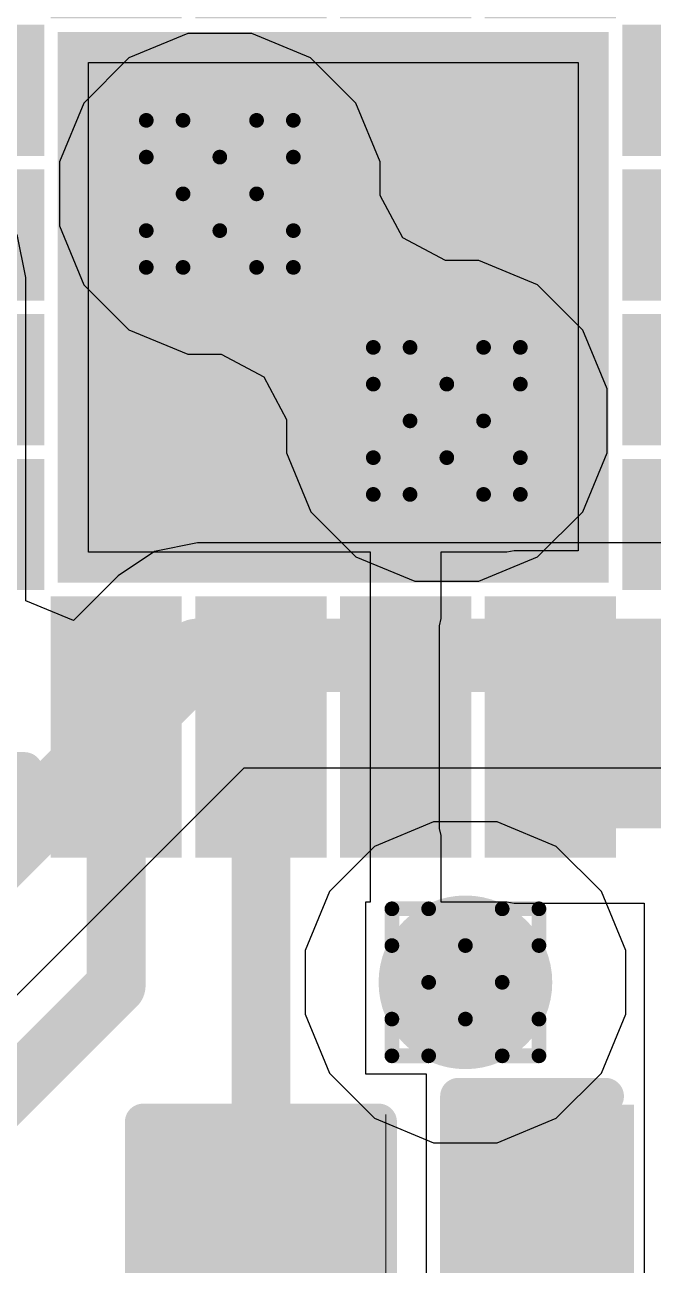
# Model space of a CAD drawing. Header units: inches. Extents: x -11 to 5379, y 0 to 5429.
# Drawn here: x 110.148 to 112.319, y 20.162 to 24.448 of the extents above; entities that cross this region are included whole.
import ezdxf

# ---------------------------------------------------------------- set-up
doc = ezdxf.new("R2010")
doc.units = ezdxf.units.IN
for name, color, linetype in [('Bottom Layer', 5, 'Continuous'), ('Drill Drawing', 1, 'Continuous'), ('GND', 16, 'Continuous'), ('PWR', 76, 'Continuous'), ('Top Layer', 1, 'Continuous'), ('Top Overlay', 2, 'Continuous'), ('Top Paste', 8, 'Continuous'), ('Top Solder', 216, 'Continuous'), ('Via Holes', 16, 'Continuous')]:
    doc.layers.add(name, color=color, linetype=linetype)

# ---------------------------------------------------------------- blocks, each defined once
blk = doc.blocks.new('16_QFN__3_3___100')
at = {"layer": 'Top Layer'}
for points in [[(-0.875, 1.8), (-0.625, 1.8), (-0.625, 1.1), (-0.875, 1.1)], [(-0.375, 1.8), (-0.125, 1.8), (-0.125, 1.1), (-0.375, 1.1)], [(0.125, 1.8), (0.375, 1.8), (0.375, 1.1), (0.125, 1.1)], [(0.625, 1.8), (0.875, 1.8), (0.875, 1.1), (0.625, 1.1)], [(-1.1, 0.875), (-1.1, 0.625), (-1.8, 0.625), (-1.8, 0.875)], [(1.8, 0.875), (1.8, 0.625), (1.1, 0.625), (1.1, 0.875)], [(-0.85, 0.85), (0.85, 0.85), (0.85, -0.85), (-0.85, -0.85)], [(-1.1, 0.375), (-1.1, 0.125), (-1.8, 0.125), (-1.8, 0.375)], [(1.8, 0.375), (1.8, 0.125), (1.1, 0.125), (1.1, 0.375)], [(-1.1, -0.125), (-1.1, -0.375), (-1.8, -0.375), (-1.8, -0.125)], [(1.8, -0.125), (1.8, -0.375), (1.1, -0.375), (1.1, -0.125)], [(-1.1, -0.625), (-1.1, -0.875), (-1.8, -0.875), (-1.8, -0.625)], [(1.8, -0.625), (1.8, -0.875), (1.1, -0.875), (1.1, -0.625)], [(-0.875, -1.1), (-0.625, -1.1), (-0.625, -1.8), (-0.875, -1.8)], [(-0.375, -1.1), (-0.125, -1.1), (-0.125, -1.8), (-0.375, -1.8)], [(0.125, -1.1), (0.375, -1.1), (0.375, -1.8), (0.125, -1.8)], [(0.625, -1.1), (0.875, -1.1), (0.875, -1.8), (0.625, -1.8)]]:
    blk.add_hatch(color=1, dxfattribs=at).paths.add_polyline_path(points)
at = {"layer": 'Top Paste'}
for points in [[(-0.875, 1.8), (-0.625, 1.8), (-0.625, 1.1), (-0.875, 1.1)], [(-0.375, 1.8), (-0.125, 1.8), (-0.125, 1.1), (-0.375, 1.1)], [(0.125, 1.8), (0.375, 1.8), (0.375, 1.1), (0.125, 1.1)], [(0.625, 1.8), (0.875, 1.8), (0.875, 1.1), (0.625, 1.1)], [(-1.1, 0.875), (-1.1, 0.625), (-1.8, 0.625), (-1.8, 0.875)], [(1.8, 0.875), (1.8, 0.625), (1.1, 0.625), (1.1, 0.875)], [(-0.85, 0.85), (0.85, 0.85), (0.85, -0.85), (-0.85, -0.85)], [(-1.1, 0.375), (-1.1, 0.125), (-1.8, 0.125), (-1.8, 0.375)], [(1.8, 0.375), (1.8, 0.125), (1.1, 0.125), (1.1, 0.375)], [(-1.1, -0.125), (-1.1, -0.375), (-1.8, -0.375), (-1.8, -0.125)], [(1.8, -0.125), (1.8, -0.375), (1.1, -0.375), (1.1, -0.125)], [(-1.1, -0.625), (-1.1, -0.875), (-1.8, -0.875), (-1.8, -0.625)], [(1.8, -0.625), (1.8, -0.875), (1.1, -0.875), (1.1, -0.625)], [(-0.875, -1.1), (-0.625, -1.1), (-0.625, -1.8), (-0.875, -1.8)], [(-0.375, -1.1), (-0.125, -1.1), (-0.125, -1.8), (-0.375, -1.8)], [(0.125, -1.1), (0.375, -1.1), (0.375, -1.8), (0.125, -1.8)], [(0.625, -1.1), (0.875, -1.1), (0.875, -1.8), (0.625, -1.8)]]:
    blk.add_hatch(color=8, dxfattribs=at).paths.add_polyline_path(points)
at = {"layer": 'Top Solder'}
for points in [[(-0.9766, 1.9016), (-0.5234, 1.9016), (-0.5234, 0.9984), (-0.9766, 0.9984)], [(-0.4766, 1.9016), (-0.0234, 1.9016), (-0.0234, 0.9984), (-0.4766, 0.9984)], [(0.0234, 1.9016), (0.4766, 1.9016), (0.4766, 0.9984), (0.0234, 0.9984)], [(0.5234, 1.9016), (0.9766, 1.9016), (0.9766, 0.9984), (0.5234, 0.9984)], [(-0.9984, 0.9766), (-0.9984, 0.5234), (-1.9016, 0.5234), (-1.9016, 0.9766)], [(-0.9516, 0.9516), (0.9516, 0.9516), (0.9516, -0.9516), (-0.9516, -0.9516)], [(1.9016, 0.9766), (1.9016, 0.5234), (0.9984, 0.5234), (0.9984, 0.9766)], [(-0.9984, 0.4766), (-0.9984, 0.0234), (-1.9016, 0.0234), (-1.9016, 0.4766)], [(1.9016, 0.4766), (1.9016, 0.0234), (0.9984, 0.0234), (0.9984, 0.4766)], [(-0.9984, -0.0234), (-0.9984, -0.4766), (-1.9016, -0.4766), (-1.9016, -0.0234)], [(1.9016, -0.0234), (1.9016, -0.4766), (0.9984, -0.4766), (0.9984, -0.0234)], [(-0.9984, -0.5234), (-0.9984, -0.9766), (-1.9016, -0.9766), (-1.9016, -0.5234)], [(1.9016, -0.5234), (1.9016, -0.9766), (0.9984, -0.9766), (0.9984, -0.5234)], [(-0.9766, -0.9984), (-0.5234, -0.9984), (-0.5234, -1.9016), (-0.9766, -1.9016)], [(-0.4766, -0.9984), (-0.0234, -0.9984), (-0.0234, -1.9016), (-0.4766, -1.9016)], [(0.0234, -0.9984), (0.4766, -0.9984), (0.4766, -1.9016), (0.0234, -1.9016)], [(0.5234, -0.9984), (0.9766, -0.9984), (0.9766, -1.9016), (0.5234, -1.9016)]]:
    blk.add_hatch(color=216, dxfattribs=at).paths.add_polyline_path(points)
at = {"layer": 'Top Overlay'}
for points in [[(-1.0668, 1.6002, 0.127, 0.127, 0), (-1.6002, 1.6002, 0.127, 0.127, 0)], [(-1.6002, 1.0668, 0.127, 0.127, 0), (-1.6002, 1.6002, 0.127, 0.127, 0)], [(1.6002, 1.6002, 0.127, 0.127, 0), (1.0668, 1.6002, 0.127, 0.127, 0)], [(1.6002, 1.0668, 0.127, 0.127, 0), (1.6002, 1.6002, 0.127, 0.127, 0)], [(-2.0828, 0.635, 0.127, 0.127, 0), (-2.0828, 0.889, 0.127, 0.127, 0)], [(-1.9558, 0.762, 0.127, 0.127, 0), (-2.0828, 0.889, 0.127, 0.127, 0)], [(-2.0828, 0.635, 0.127, 0.127, 0), (-1.9558, 0.762, 0.127, 0.127, 0)], [(-1.6002, -1.6002, 0.127, 0.127, 0), (-1.6002, -1.0668, 0.127, 0.127, 0)], [(1.6002, -1.6002, 0.127, 0.127, 0), (1.6002, -1.0668, 0.127, 0.127, 0)], [(-1.0668, -1.6002, 0.127, 0.127, 0), (-1.6002, -1.6002, 0.127, 0.127, 0)], [(1.6002, -1.6002, 0.127, 0.127, 0), (1.0668, -1.6002, 0.127, 0.127, 0)]]:
    blk.add_lwpolyline(points, format="xyseb", dxfattribs=at)
for points in [[(-1.632, 1.6002, 0.0635, 0.0635, 1), (-1.5684, 1.6002, 0.0635, 0.0635, 1)], [(-1.632, 1.6002, 0.0635, 0.0635, 1), (-1.5684, 1.6002, 0.0635, 0.0635, 1)], [(-1.0985, 1.6002, 0.0635, 0.0635, 1), (-1.0351, 1.6002, 0.0635, 0.0635, 1)], [(1.035, 1.6002, 0.0635, 0.0635, 1), (1.0985, 1.6002, 0.0635, 0.0635, 1)], [(1.5684, 1.6002, 0.0635, 0.0635, 1), (1.6319, 1.6002, 0.0635, 0.0635, 1)], [(1.5684, 1.6002, 0.0635, 0.0635, 1), (1.6319, 1.6002, 0.0635, 0.0635, 1)], [(-1.632, 1.0668, 0.0635, 0.0635, 1), (-1.5684, 1.0668, 0.0635, 0.0635, 1)], [(1.5684, 1.0668, 0.0635, 0.0635, 1), (1.6319, 1.0668, 0.0635, 0.0635, 1)], [(-2.1145, 0.889, 0.0635, 0.0635, 1), (-2.0511, 0.889, 0.0635, 0.0635, 1)], [(-2.1145, 0.889, 0.0635, 0.0635, 1), (-2.0511, 0.889, 0.0635, 0.0635, 1)], [(-1.9875, 0.762, 0.0635, 0.0635, 1), (-1.9241, 0.762, 0.0635, 0.0635, 1)], [(-1.9875, 0.762, 0.0635, 0.0635, 1), (-1.9241, 0.762, 0.0635, 0.0635, 1)], [(-2.1145, 0.635, 0.0635, 0.0635, 1), (-2.0511, 0.635, 0.0635, 0.0635, 1)], [(-2.1145, 0.635, 0.0635, 0.0635, 1), (-2.0511, 0.635, 0.0635, 0.0635, 1)], [(-1.632, -1.0668, 0.0635, 0.0635, 1), (-1.5684, -1.0668, 0.0635, 0.0635, 1)], [(1.5684, -1.0668, 0.0635, 0.0635, 1), (1.6319, -1.0668, 0.0635, 0.0635, 1)], [(-1.632, -1.6002, 0.0635, 0.0635, 1), (-1.5684, -1.6002, 0.0635, 0.0635, 1)], [(-1.632, -1.6002, 0.0635, 0.0635, 1), (-1.5684, -1.6002, 0.0635, 0.0635, 1)], [(-1.0985, -1.6002, 0.0635, 0.0635, 1), (-1.0351, -1.6002, 0.0635, 0.0635, 1)], [(1.035, -1.6002, 0.0635, 0.0635, 1), (1.0985, -1.6002, 0.0635, 0.0635, 1)], [(1.5684, -1.6002, 0.0635, 0.0635, 1), (1.6319, -1.6002, 0.0635, 0.0635, 1)], [(1.5684, -1.6002, 0.0635, 0.0635, 1), (1.6319, -1.6002, 0.0635, 0.0635, 1)]]:
    blk.add_lwpolyline(points, format="xyseb", close=True, dxfattribs=at)
blk = doc.blocks.new('R___0402_285')
at = {"layer": 'Top Layer'}
for points in [[(-0.6985, -0.3175), (-0.6985, 0.3175), (-0.2413, 0.3175), (-0.2413, -0.3175)], [(0.2413, -0.3175), (0.2413, 0.3175), (0.6985, 0.3175), (0.6985, -0.3175)]]:
    blk.add_hatch(color=1, dxfattribs=at).paths.add_polyline_path(points)
at = {"layer": 'Top Paste'}
for points in [[(-0.6985, -0.3175), (-0.6985, 0.3175), (-0.2413, 0.3175), (-0.2413, -0.3175)], [(0.2413, -0.3175), (0.2413, 0.3175), (0.6985, 0.3175), (0.6985, -0.3175)]]:
    blk.add_hatch(color=8, dxfattribs=at).paths.add_polyline_path(points)
at = {"layer": 'Top Solder'}
for points in [[(-0.7535, -0.3725), (-0.7535, 0.3725), (-0.1863, 0.3725), (-0.1863, -0.3725)], [(0.1863, -0.3725), (0.1863, 0.3725), (0.7535, 0.3725), (0.7535, -0.3725)]]:
    blk.add_hatch(color=216, dxfattribs=at).paths.add_polyline_path(points)
at = {"layer": 'Top Overlay'}
for points in [[(-0.7874, 0.4064, 0.127, 0.127, 0), (0.7874, 0.4064, 0.127, 0.127, 0)], [(-0.7874, 0.4064, 0.127, 0.127, 0), (-0.7874, -0.4064, 0.127, 0.127, 0)], [(0.7874, 0.4064, 0.127, 0.127, 0), (0.7874, -0.4064, 0.127, 0.127, 0)], [(-0.7874, -0.4064, 0.127, 0.127, 0), (0.7874, -0.4064, 0.127, 0.127, 0)], [(-0.8128, -0.4318, 0.00323, 0.00323, 0), (0.8128, -0.4318, 0.00323, 0.00323, 0)]]:
    blk.add_lwpolyline(points, format="xyseb", dxfattribs=at)
for points in [[(-0.8191, 0.4064, 0.0635, 0.0635, 1), (-0.7556, 0.4064, 0.0635, 0.0635, 1)], [(-0.8191, 0.4064, 0.0635, 0.0635, 1), (-0.7556, 0.4064, 0.0635, 0.0635, 1)], [(0.7556, 0.4064, 0.0635, 0.0635, 1), (0.8191, 0.4064, 0.0635, 0.0635, 1)], [(0.7556, 0.4064, 0.0635, 0.0635, 1), (0.8191, 0.4064, 0.0635, 0.0635, 1)], [(-0.8191, -0.4064, 0.0635, 0.0635, 1), (-0.7556, -0.4064, 0.0635, 0.0635, 1)], [(-0.8191, -0.4064, 0.0635, 0.0635, 1), (-0.7556, -0.4064, 0.0635, 0.0635, 1)], [(0.7556, -0.4064, 0.0635, 0.0635, 1), (0.8191, -0.4064, 0.0635, 0.0635, 1)], [(0.7556, -0.4064, 0.0635, 0.0635, 1), (0.8191, -0.4064, 0.0635, 0.0635, 1)], [(-0.8136, -0.4318, 0.00161, 0.00161, 1), (-0.812, -0.4318, 0.00161, 0.00161, 1)], [(0.812, -0.4318, 0.00161, 0.00161, 1), (0.8136, -0.4318, 0.00161, 0.00161, 1)]]:
    blk.add_lwpolyline(points, format="xyseb", close=True, dxfattribs=at)
blk = doc.blocks.new('C___0402_650')
at = {"layer": 'Top Layer'}
for points in [[(-0.6985, -0.3175), (-0.6985, 0.3175), (-0.2413, 0.3175), (-0.2413, -0.3175)], [(0.2413, -0.3175), (0.2413, 0.3175), (0.6985, 0.3175), (0.6985, -0.3175)]]:
    blk.add_hatch(color=1, dxfattribs=at).paths.add_polyline_path(points)
at = {"layer": 'Top Paste'}
for points in [[(-0.6985, -0.3175), (-0.6985, 0.3175), (-0.2413, 0.3175), (-0.2413, -0.3175)], [(0.2413, -0.3175), (0.2413, 0.3175), (0.6985, 0.3175), (0.6985, -0.3175)]]:
    blk.add_hatch(color=8, dxfattribs=at).paths.add_polyline_path(points)
at = {"layer": 'Top Solder'}
for points in [[(-0.7585, -0.3775), (-0.7585, 0.3775), (-0.1813, 0.3775), (-0.1813, -0.3775)], [(0.1813, -0.3775), (0.1813, 0.3775), (0.7585, 0.3775), (0.7585, -0.3775)]]:
    blk.add_hatch(color=216, dxfattribs=at).paths.add_polyline_path(points)
at = {"layer": 'Top Overlay'}
for points in [[(-0.2794, 0.4064, 0.127, 0.127, 0), (-0.7874, 0.4064, 0.127, 0.127, 0)], [(-0.7874, 0.4064, 0.127, 0.127, 0), (-0.7874, -0.4064, 0.127, 0.127, 0)], [(0.7874, 0.4064, 0.127, 0.127, 0), (0.2794, 0.4064, 0.127, 0.127, 0)], [(0.7874, 0.4064, 0.127, 0.127, 0), (0.7874, -0.4064, 0.127, 0.127, 0)], [(-0.2794, -0.4064, 0.127, 0.127, 0), (-0.7874, -0.4064, 0.127, 0.127, 0)], [(0.7874, -0.4064, 0.127, 0.127, 0), (0.2794, -0.4064, 0.127, 0.127, 0)]]:
    blk.add_lwpolyline(points, format="xyseb", dxfattribs=at)
for points in [[(-0.8191, 0.4064, 0.0635, 0.0635, 1), (-0.7556, 0.4064, 0.0635, 0.0635, 1)], [(-0.8191, 0.4064, 0.0635, 0.0635, 1), (-0.7556, 0.4064, 0.0635, 0.0635, 1)], [(-0.3111, 0.4064, 0.0635, 0.0635, 1), (-0.2477, 0.4064, 0.0635, 0.0635, 1)], [(0.2477, 0.4064, 0.0635, 0.0635, 1), (0.3111, 0.4064, 0.0635, 0.0635, 1)], [(0.7556, 0.4064, 0.0635, 0.0635, 1), (0.8191, 0.4064, 0.0635, 0.0635, 1)], [(0.7556, 0.4064, 0.0635, 0.0635, 1), (0.8191, 0.4064, 0.0635, 0.0635, 1)], [(-0.8191, -0.4064, 0.0635, 0.0635, 1), (-0.7556, -0.4064, 0.0635, 0.0635, 1)], [(-0.8191, -0.4064, 0.0635, 0.0635, 1), (-0.7556, -0.4064, 0.0635, 0.0635, 1)], [(-0.3111, -0.4064, 0.0635, 0.0635, 1), (-0.2477, -0.4064, 0.0635, 0.0635, 1)], [(0.2477, -0.4064, 0.0635, 0.0635, 1), (0.3111, -0.4064, 0.0635, 0.0635, 1)], [(0.7556, -0.4064, 0.0635, 0.0635, 1), (0.8191, -0.4064, 0.0635, 0.0635, 1)], [(0.7556, -0.4064, 0.0635, 0.0635, 1), (0.8191, -0.4064, 0.0635, 0.0635, 1)]]:
    blk.add_lwpolyline(points, format="xyseb", close=True, dxfattribs=at)

msp = doc.modelspace()

# ---------------------------------------------------------------- hatches: boundary and pattern name
at = {"layer": 'Bottom Layer'}
h = msp.add_hatch(color=5, dxfattribs=at)
edge = h.paths.add_edge_path()
edge.add_arc((110.822, 23.8634), 0.3, 0, 360)
h = msp.add_hatch(color=5, dxfattribs=at)
edge = h.paths.add_edge_path()
edge.add_arc((111.6061, 23.079), 0.3, 0, 360)
h = msp.add_hatch(color=5, dxfattribs=at)
edge = h.paths.add_edge_path()
edge.add_arc((111.6704, 21.1392), 0.3, 0, 360)
at = {"layer": 'GND'}
h = msp.add_hatch(color=16, dxfattribs=at)
edge = h.paths.add_edge_path()
edge.add_arc((110.822, 23.8634), 0.3, 0, 360)
h = msp.add_hatch(color=16, dxfattribs=at)
edge = h.paths.add_edge_path()
edge.add_arc((111.6061, 23.079), 0.3, 0, 360)
h = msp.add_hatch(color=16, dxfattribs=at)
edge = h.paths.add_edge_path()
edge.add_arc((111.6704, 21.1392), 0.3, 0, 360)
at = {"layer": 'PWR'}
h = msp.add_hatch(color=76, dxfattribs=at)
edge = h.paths.add_edge_path()
edge.add_arc((110.822, 23.8634), 0.3, 0, 360)
h = msp.add_hatch(color=76, dxfattribs=at)
edge = h.paths.add_edge_path()
edge.add_arc((111.6061, 23.079), 0.3, 0, 360)
h = msp.add_hatch(color=76, dxfattribs=at)
edge = h.paths.add_edge_path()
edge.add_arc((111.6704, 21.1392), 0.3, 0, 360)
at = {"layer": 'Top Layer'}
h = msp.add_hatch(color=1, dxfattribs=at)
edge = h.paths.add_edge_path()
edge.add_arc((110.822, 23.8634), 0.3, 0, 360)
h = msp.add_hatch(color=1, dxfattribs=at)
edge = h.paths.add_edge_path()
edge.add_arc((111.6061, 23.079), 0.3, 0, 360)
msp.add_hatch(color=1, dxfattribs=at).paths.add_polyline_path([(111.839, 21.6712), (113.3407, 21.6712), (113.3407, 22.3712), (111.839, 22.3712)])
h = msp.add_hatch(color=1, dxfattribs=at)
edge = h.paths.add_edge_path()
edge.add_arc((111.6704, 21.1392), 0.3, 0, 360)
at = {"layer": 'Via Holes'}
h = msp.add_hatch(color=7, dxfattribs=at)
edge = h.paths.add_edge_path()
edge.add_arc((110.822, 23.8634), 0.15, 0, 360)
h = msp.add_hatch(color=7, dxfattribs=at)
edge = h.paths.add_edge_path()
edge.add_arc((111.6061, 23.079), 0.15, 0, 360)
h = msp.add_hatch(color=7, dxfattribs=at)
edge = h.paths.add_edge_path()
edge.add_arc((111.6704, 21.1392), 0.15, 0, 360)

# ---------------------------------------------------------------- linework, layer by layer
at = {"layer": 'Bottom Layer'}
for p, q in [((110.1518, 23.5745), (110.1222, 23.7232)), ((110.1518, 22.4569), (110.1518, 23.5745)), ((110.7454, 22.6572), (110.5967, 22.6277)), ((113.2161, 22.6572), (110.7454, 22.6572)), ((110.5967, 22.6277), (110.4707, 22.5435)), ((110.4707, 22.5435), (110.3161, 22.3889)), ((110.3161, 22.3889), (110.1518, 22.4569)), ((109.4777, 20.4517), (110.9063, 21.8803)), ((110.9063, 21.8803), (113.3771, 21.8803))]:
    msp.add_line(p, q, dxfattribs=at)
for points in [[(109.203, 20.7264, 0.254, 0.254, 0), (110.7454, 22.2688, 0.254, 0.254, 0)], [(110.7454, 22.2688, 0.254, 0.254, 0), (113.3771, 22.2688, 0.254, 0.254, 0)]]:
    msp.add_lwpolyline(points, format="xyseb", dxfattribs=at)
msp.add_lwpolyline([(110.6819, 22.2688, 0.127, 0.127, 1), (110.8089, 22.2688, 0.127, 0.127, 1)], format="xyseb", close=True, dxfattribs=at)
msp.add_lwpolyline([(110.6819, 22.2688, 0.127, 0.127, 1), (110.8089, 22.2688, 0.127, 0.127, 1)], format="xyseb", close=True, dxfattribs=at)
at = {"layer": 'Drill Drawing'}
for points in [[(110.568, 23.9904, 0.0508, 0.0508, 0), (110.568, 24.1174, 0.0508, 0.0508, 0)], [(110.568, 24.1174, 0.0508, 0.0508, 0), (110.695, 24.1174, 0.0508, 0.0508, 0)], [(110.695, 24.1174, 0.0508, 0.0508, 0), (110.822, 23.9904, 0.0508, 0.0508, 0)], [(110.822, 23.9904, 0.0508, 0.0508, 0), (110.949, 24.1174, 0.0508, 0.0508, 0)], [(110.949, 24.1174, 0.0508, 0.0508, 0), (111.076, 24.1174, 0.0508, 0.0508, 0)], [(111.076, 23.9904, 0.0508, 0.0508, 0), (111.076, 24.1174, 0.0508, 0.0508, 0)], [(110.568, 23.9904, 0.0508, 0.0508, 0), (110.695, 23.8634, 0.0508, 0.0508, 0)], [(110.949, 23.8634, 0.0508, 0.0508, 0), (111.076, 23.9904, 0.0508, 0.0508, 0)], [(110.568, 23.7364, 0.0508, 0.0508, 0), (110.695, 23.8634, 0.0508, 0.0508, 0)], [(110.949, 23.8634, 0.0508, 0.0508, 0), (111.076, 23.7364, 0.0508, 0.0508, 0)], [(110.568, 23.6094, 0.0508, 0.0508, 0), (110.568, 23.7364, 0.0508, 0.0508, 0)], [(110.695, 23.6094, 0.0508, 0.0508, 0), (110.822, 23.7364, 0.0508, 0.0508, 0)], [(110.822, 23.7364, 0.0508, 0.0508, 0), (110.949, 23.6094, 0.0508, 0.0508, 0)], [(111.076, 23.6094, 0.0508, 0.0508, 0), (111.076, 23.7364, 0.0508, 0.0508, 0)], [(110.568, 23.6094, 0.0508, 0.0508, 0), (110.695, 23.6094, 0.0508, 0.0508, 0)], [(110.949, 23.6094, 0.0508, 0.0508, 0), (111.076, 23.6094, 0.0508, 0.0508, 0)], [(111.3521, 23.206, 0.0508, 0.0508, 0), (111.3521, 23.333, 0.0508, 0.0508, 0)], [(111.3521, 23.333, 0.0508, 0.0508, 0), (111.4791, 23.333, 0.0508, 0.0508, 0)], [(111.4791, 23.333, 0.0508, 0.0508, 0), (111.6061, 23.206, 0.0508, 0.0508, 0)], [(111.6061, 23.206, 0.0508, 0.0508, 0), (111.7331, 23.333, 0.0508, 0.0508, 0)], [(111.7331, 23.333, 0.0508, 0.0508, 0), (111.8601, 23.333, 0.0508, 0.0508, 0)], [(111.8601, 23.206, 0.0508, 0.0508, 0), (111.8601, 23.333, 0.0508, 0.0508, 0)], [(111.3521, 23.206, 0.0508, 0.0508, 0), (111.4791, 23.079, 0.0508, 0.0508, 0)], [(111.7331, 23.079, 0.0508, 0.0508, 0), (111.8601, 23.206, 0.0508, 0.0508, 0)], [(111.3521, 22.952, 0.0508, 0.0508, 0), (111.4791, 23.079, 0.0508, 0.0508, 0)], [(111.7331, 23.079, 0.0508, 0.0508, 0), (111.8601, 22.952, 0.0508, 0.0508, 0)], [(111.3521, 22.825, 0.0508, 0.0508, 0), (111.3521, 22.952, 0.0508, 0.0508, 0)], [(111.4791, 22.825, 0.0508, 0.0508, 0), (111.6061, 22.952, 0.0508, 0.0508, 0)], [(111.6061, 22.952, 0.0508, 0.0508, 0), (111.7331, 22.825, 0.0508, 0.0508, 0)], [(111.8601, 22.825, 0.0508, 0.0508, 0), (111.8601, 22.952, 0.0508, 0.0508, 0)], [(111.3521, 22.825, 0.0508, 0.0508, 0), (111.4791, 22.825, 0.0508, 0.0508, 0)], [(111.7331, 22.825, 0.0508, 0.0508, 0), (111.8601, 22.825, 0.0508, 0.0508, 0)], [(111.4164, 21.2662, 0.0508, 0.0508, 0), (111.4164, 21.3932, 0.0508, 0.0508, 0)], [(111.4164, 21.3932, 0.0508, 0.0508, 0), (111.5434, 21.3932, 0.0508, 0.0508, 0)], [(111.5434, 21.3932, 0.0508, 0.0508, 0), (111.6704, 21.2662, 0.0508, 0.0508, 0)], [(111.6704, 21.2662, 0.0508, 0.0508, 0), (111.7974, 21.3932, 0.0508, 0.0508, 0)], [(111.7974, 21.3932, 0.0508, 0.0508, 0), (111.9244, 21.3932, 0.0508, 0.0508, 0)], [(111.9244, 21.2662, 0.0508, 0.0508, 0), (111.9244, 21.3932, 0.0508, 0.0508, 0)], [(111.4164, 21.2662, 0.0508, 0.0508, 0), (111.5434, 21.1392, 0.0508, 0.0508, 0)], [(111.7974, 21.1392, 0.0508, 0.0508, 0), (111.9244, 21.2662, 0.0508, 0.0508, 0)], [(111.4164, 21.0122, 0.0508, 0.0508, 0), (111.5434, 21.1392, 0.0508, 0.0508, 0)], [(111.7974, 21.1392, 0.0508, 0.0508, 0), (111.9244, 21.0122, 0.0508, 0.0508, 0)], [(111.4164, 20.8852, 0.0508, 0.0508, 0), (111.4164, 21.0122, 0.0508, 0.0508, 0)], [(111.5434, 20.8852, 0.0508, 0.0508, 0), (111.6704, 21.0122, 0.0508, 0.0508, 0)], [(111.6704, 21.0122, 0.0508, 0.0508, 0), (111.7974, 20.8852, 0.0508, 0.0508, 0)], [(111.9244, 20.8852, 0.0508, 0.0508, 0), (111.9244, 21.0122, 0.0508, 0.0508, 0)], [(111.4164, 20.8852, 0.0508, 0.0508, 0), (111.5434, 20.8852, 0.0508, 0.0508, 0)], [(111.7974, 20.8852, 0.0508, 0.0508, 0), (111.9244, 20.8852, 0.0508, 0.0508, 0)]]:
    msp.add_lwpolyline(points, format="xyseb", dxfattribs=at)
for points in [[(110.5553, 24.1174, 0.0254, 0.0254, 1), (110.5807, 24.1174, 0.0254, 0.0254, 1)], [(110.5553, 24.1174, 0.0254, 0.0254, 1), (110.5807, 24.1174, 0.0254, 0.0254, 1)], [(110.6823, 24.1174, 0.0254, 0.0254, 1), (110.7077, 24.1174, 0.0254, 0.0254, 1)], [(110.6823, 24.1174, 0.0254, 0.0254, 1), (110.7077, 24.1174, 0.0254, 0.0254, 1)], [(110.9363, 24.1174, 0.0254, 0.0254, 1), (110.9617, 24.1174, 0.0254, 0.0254, 1)], [(110.9363, 24.1174, 0.0254, 0.0254, 1), (110.9617, 24.1174, 0.0254, 0.0254, 1)], [(111.0633, 24.1174, 0.0254, 0.0254, 1), (111.0887, 24.1174, 0.0254, 0.0254, 1)], [(111.0633, 24.1174, 0.0254, 0.0254, 1), (111.0887, 24.1174, 0.0254, 0.0254, 1)], [(110.5553, 23.9904, 0.0254, 0.0254, 1), (110.5807, 23.9904, 0.0254, 0.0254, 1)], [(110.5553, 23.9904, 0.0254, 0.0254, 1), (110.5807, 23.9904, 0.0254, 0.0254, 1)], [(110.8093, 23.9904, 0.0254, 0.0254, 1), (110.8347, 23.9904, 0.0254, 0.0254, 1)], [(110.8093, 23.9904, 0.0254, 0.0254, 1), (110.8347, 23.9904, 0.0254, 0.0254, 1)], [(111.0633, 23.9904, 0.0254, 0.0254, 1), (111.0887, 23.9904, 0.0254, 0.0254, 1)], [(111.0633, 23.9904, 0.0254, 0.0254, 1), (111.0887, 23.9904, 0.0254, 0.0254, 1)], [(110.6823, 23.8634, 0.0254, 0.0254, 1), (110.7077, 23.8634, 0.0254, 0.0254, 1)], [(110.6823, 23.8634, 0.0254, 0.0254, 1), (110.7077, 23.8634, 0.0254, 0.0254, 1)], [(110.9363, 23.8634, 0.0254, 0.0254, 1), (110.9617, 23.8634, 0.0254, 0.0254, 1)], [(110.9363, 23.8634, 0.0254, 0.0254, 1), (110.9617, 23.8634, 0.0254, 0.0254, 1)], [(110.5553, 23.7364, 0.0254, 0.0254, 1), (110.5807, 23.7364, 0.0254, 0.0254, 1)], [(110.5553, 23.7364, 0.0254, 0.0254, 1), (110.5807, 23.7364, 0.0254, 0.0254, 1)], [(110.8093, 23.7364, 0.0254, 0.0254, 1), (110.8347, 23.7364, 0.0254, 0.0254, 1)], [(110.8093, 23.7364, 0.0254, 0.0254, 1), (110.8347, 23.7364, 0.0254, 0.0254, 1)], [(111.0633, 23.7364, 0.0254, 0.0254, 1), (111.0887, 23.7364, 0.0254, 0.0254, 1)], [(111.0633, 23.7364, 0.0254, 0.0254, 1), (111.0887, 23.7364, 0.0254, 0.0254, 1)], [(110.5553, 23.6094, 0.0254, 0.0254, 1), (110.5807, 23.6094, 0.0254, 0.0254, 1)], [(110.5553, 23.6094, 0.0254, 0.0254, 1), (110.5807, 23.6094, 0.0254, 0.0254, 1)], [(110.6823, 23.6094, 0.0254, 0.0254, 1), (110.7077, 23.6094, 0.0254, 0.0254, 1)], [(110.6823, 23.6094, 0.0254, 0.0254, 1), (110.7077, 23.6094, 0.0254, 0.0254, 1)], [(110.9363, 23.6094, 0.0254, 0.0254, 1), (110.9617, 23.6094, 0.0254, 0.0254, 1)], [(110.9363, 23.6094, 0.0254, 0.0254, 1), (110.9617, 23.6094, 0.0254, 0.0254, 1)], [(111.0633, 23.6094, 0.0254, 0.0254, 1), (111.0887, 23.6094, 0.0254, 0.0254, 1)], [(111.0633, 23.6094, 0.0254, 0.0254, 1), (111.0887, 23.6094, 0.0254, 0.0254, 1)], [(111.3394, 23.333, 0.0254, 0.0254, 1), (111.3648, 23.333, 0.0254, 0.0254, 1)], [(111.3394, 23.333, 0.0254, 0.0254, 1), (111.3648, 23.333, 0.0254, 0.0254, 1)], [(111.4664, 23.333, 0.0254, 0.0254, 1), (111.4918, 23.333, 0.0254, 0.0254, 1)], [(111.4664, 23.333, 0.0254, 0.0254, 1), (111.4918, 23.333, 0.0254, 0.0254, 1)], [(111.7204, 23.333, 0.0254, 0.0254, 1), (111.7458, 23.333, 0.0254, 0.0254, 1)], [(111.7204, 23.333, 0.0254, 0.0254, 1), (111.7458, 23.333, 0.0254, 0.0254, 1)], [(111.8474, 23.333, 0.0254, 0.0254, 1), (111.8728, 23.333, 0.0254, 0.0254, 1)], [(111.8474, 23.333, 0.0254, 0.0254, 1), (111.8728, 23.333, 0.0254, 0.0254, 1)], [(111.3394, 23.206, 0.0254, 0.0254, 1), (111.3648, 23.206, 0.0254, 0.0254, 1)], [(111.3394, 23.206, 0.0254, 0.0254, 1), (111.3648, 23.206, 0.0254, 0.0254, 1)], [(111.5934, 23.206, 0.0254, 0.0254, 1), (111.6188, 23.206, 0.0254, 0.0254, 1)], [(111.5934, 23.206, 0.0254, 0.0254, 1), (111.6188, 23.206, 0.0254, 0.0254, 1)], [(111.8474, 23.206, 0.0254, 0.0254, 1), (111.8728, 23.206, 0.0254, 0.0254, 1)], [(111.8474, 23.206, 0.0254, 0.0254, 1), (111.8728, 23.206, 0.0254, 0.0254, 1)], [(111.4664, 23.079, 0.0254, 0.0254, 1), (111.4918, 23.079, 0.0254, 0.0254, 1)], [(111.4664, 23.079, 0.0254, 0.0254, 1), (111.4918, 23.079, 0.0254, 0.0254, 1)], [(111.7204, 23.079, 0.0254, 0.0254, 1), (111.7458, 23.079, 0.0254, 0.0254, 1)], [(111.7204, 23.079, 0.0254, 0.0254, 1), (111.7458, 23.079, 0.0254, 0.0254, 1)], [(111.3394, 22.952, 0.0254, 0.0254, 1), (111.3648, 22.952, 0.0254, 0.0254, 1)], [(111.3394, 22.952, 0.0254, 0.0254, 1), (111.3648, 22.952, 0.0254, 0.0254, 1)], [(111.5934, 22.952, 0.0254, 0.0254, 1), (111.6188, 22.952, 0.0254, 0.0254, 1)], [(111.5934, 22.952, 0.0254, 0.0254, 1), (111.6188, 22.952, 0.0254, 0.0254, 1)], [(111.8474, 22.952, 0.0254, 0.0254, 1), (111.8728, 22.952, 0.0254, 0.0254, 1)], [(111.8474, 22.952, 0.0254, 0.0254, 1), (111.8728, 22.952, 0.0254, 0.0254, 1)], [(111.3394, 22.825, 0.0254, 0.0254, 1), (111.3648, 22.825, 0.0254, 0.0254, 1)], [(111.3394, 22.825, 0.0254, 0.0254, 1), (111.3648, 22.825, 0.0254, 0.0254, 1)], [(111.4664, 22.825, 0.0254, 0.0254, 1), (111.4918, 22.825, 0.0254, 0.0254, 1)], [(111.4664, 22.825, 0.0254, 0.0254, 1), (111.4918, 22.825, 0.0254, 0.0254, 1)], [(111.7204, 22.825, 0.0254, 0.0254, 1), (111.7458, 22.825, 0.0254, 0.0254, 1)], [(111.7204, 22.825, 0.0254, 0.0254, 1), (111.7458, 22.825, 0.0254, 0.0254, 1)], [(111.8474, 22.825, 0.0254, 0.0254, 1), (111.8728, 22.825, 0.0254, 0.0254, 1)], [(111.8474, 22.825, 0.0254, 0.0254, 1), (111.8728, 22.825, 0.0254, 0.0254, 1)], [(111.4037, 21.3932, 0.0254, 0.0254, 1), (111.4291, 21.3932, 0.0254, 0.0254, 1)], [(111.4037, 21.3932, 0.0254, 0.0254, 1), (111.4291, 21.3932, 0.0254, 0.0254, 1)], [(111.5307, 21.3932, 0.0254, 0.0254, 1), (111.5561, 21.3932, 0.0254, 0.0254, 1)], [(111.5307, 21.3932, 0.0254, 0.0254, 1), (111.5561, 21.3932, 0.0254, 0.0254, 1)], [(111.7847, 21.3932, 0.0254, 0.0254, 1), (111.8101, 21.3932, 0.0254, 0.0254, 1)], [(111.7847, 21.3932, 0.0254, 0.0254, 1), (111.8101, 21.3932, 0.0254, 0.0254, 1)], [(111.9117, 21.3932, 0.0254, 0.0254, 1), (111.9371, 21.3932, 0.0254, 0.0254, 1)], [(111.9117, 21.3932, 0.0254, 0.0254, 1), (111.9371, 21.3932, 0.0254, 0.0254, 1)], [(111.4037, 21.2662, 0.0254, 0.0254, 1), (111.4291, 21.2662, 0.0254, 0.0254, 1)], [(111.4037, 21.2662, 0.0254, 0.0254, 1), (111.4291, 21.2662, 0.0254, 0.0254, 1)], [(111.6577, 21.2662, 0.0254, 0.0254, 1), (111.6831, 21.2662, 0.0254, 0.0254, 1)], [(111.6577, 21.2662, 0.0254, 0.0254, 1), (111.6831, 21.2662, 0.0254, 0.0254, 1)], [(111.9117, 21.2662, 0.0254, 0.0254, 1), (111.9371, 21.2662, 0.0254, 0.0254, 1)], [(111.9117, 21.2662, 0.0254, 0.0254, 1), (111.9371, 21.2662, 0.0254, 0.0254, 1)], [(111.5307, 21.1392, 0.0254, 0.0254, 1), (111.5561, 21.1392, 0.0254, 0.0254, 1)], [(111.5307, 21.1392, 0.0254, 0.0254, 1), (111.5561, 21.1392, 0.0254, 0.0254, 1)], [(111.7847, 21.1392, 0.0254, 0.0254, 1), (111.8101, 21.1392, 0.0254, 0.0254, 1)], [(111.7847, 21.1392, 0.0254, 0.0254, 1), (111.8101, 21.1392, 0.0254, 0.0254, 1)], [(111.4037, 21.0122, 0.0254, 0.0254, 1), (111.4291, 21.0122, 0.0254, 0.0254, 1)], [(111.4037, 21.0122, 0.0254, 0.0254, 1), (111.4291, 21.0122, 0.0254, 0.0254, 1)], [(111.6577, 21.0122, 0.0254, 0.0254, 1), (111.6831, 21.0122, 0.0254, 0.0254, 1)], [(111.6577, 21.0122, 0.0254, 0.0254, 1), (111.6831, 21.0122, 0.0254, 0.0254, 1)], [(111.9117, 21.0122, 0.0254, 0.0254, 1), (111.9371, 21.0122, 0.0254, 0.0254, 1)], [(111.9117, 21.0122, 0.0254, 0.0254, 1), (111.9371, 21.0122, 0.0254, 0.0254, 1)], [(111.4037, 20.8852, 0.0254, 0.0254, 1), (111.4291, 20.8852, 0.0254, 0.0254, 1)], [(111.4037, 20.8852, 0.0254, 0.0254, 1), (111.4291, 20.8852, 0.0254, 0.0254, 1)], [(111.5307, 20.8852, 0.0254, 0.0254, 1), (111.5561, 20.8852, 0.0254, 0.0254, 1)], [(111.5307, 20.8852, 0.0254, 0.0254, 1), (111.5561, 20.8852, 0.0254, 0.0254, 1)], [(111.7847, 20.8852, 0.0254, 0.0254, 1), (111.8101, 20.8852, 0.0254, 0.0254, 1)], [(111.7847, 20.8852, 0.0254, 0.0254, 1), (111.8101, 20.8852, 0.0254, 0.0254, 1)], [(111.9117, 20.8852, 0.0254, 0.0254, 1), (111.9371, 20.8852, 0.0254, 0.0254, 1)], [(111.9117, 20.8852, 0.0254, 0.0254, 1), (111.9371, 20.8852, 0.0254, 0.0254, 1)]]:
    msp.add_lwpolyline(points, format="xyseb", close=True, dxfattribs=at)
at = {"layer": 'PWR'}
for p, q in [((110.7118, 24.4174), (110.5081, 24.3331)), ((110.9321, 24.4174), (110.7118, 24.4174)), ((111.1358, 24.3331), (110.9321, 24.4174)), ((110.5081, 24.3331), (110.3523, 24.1772)), ((111.2916, 24.1772), (111.1358, 24.3331)), ((110.3523, 24.1772), (110.268, 23.9736)), ((111.3759, 23.9736), (111.2916, 24.1772)), ((110.268, 23.9736), (110.268, 23.7532)), ((111.3759, 23.8583), (111.3759, 23.9736)), ((111.4541, 23.7115), (111.3759, 23.8583)), ((110.268, 23.7532), (110.3523, 23.5496)), ((111.6011, 23.633), (111.4541, 23.7115)), ((111.7163, 23.633), (111.6011, 23.633)), ((111.9199, 23.5487), (111.7163, 23.633)), ((110.3523, 23.5496), (110.5081, 23.3938)), ((112.0757, 23.3929), (111.9199, 23.5487)), ((110.5081, 23.3938), (110.7118, 23.3094)), ((112.1601, 23.1892), (112.0757, 23.3929)), ((110.7118, 23.3094), (110.8269, 23.3094)), ((110.8269, 23.3094), (110.9739, 23.231)), ((110.9739, 23.231), (111.0521, 23.0842)), ((112.1601, 22.9688), (112.1601, 23.1892)), ((111.0521, 23.0842), (111.0521, 22.9688)), ((111.0521, 22.9688), (111.1364, 22.7652)), ((112.0757, 22.7652), (112.1601, 22.9688)), ((111.1364, 22.7652), (111.2923, 22.6094)), ((111.9199, 22.6094), (112.0757, 22.7652)), ((111.2923, 22.6094), (111.4959, 22.525)), ((111.7163, 22.525), (111.9199, 22.6094)), ((111.4959, 22.525), (111.7163, 22.525)), ((111.5602, 21.6932), (111.3566, 21.6089)), ((111.7806, 21.6932), (111.5602, 21.6932)), ((111.9843, 21.6089), (111.7806, 21.6932)), ((111.3566, 21.6089), (111.2008, 21.453)), ((112.1401, 21.453), (111.9843, 21.6089)), ((111.2008, 21.453), (111.1164, 21.2494)), ((112.2244, 21.2494), (112.1401, 21.453)), ((111.1164, 21.2494), (111.1164, 21.029)), ((112.2244, 21.029), (112.2244, 21.2494)), ((111.1164, 21.029), (111.2008, 20.8254)), ((112.1401, 20.8254), (112.2244, 21.029)), ((111.2008, 20.8254), (111.3566, 20.6696)), ((111.9843, 20.6696), (112.1401, 20.8254)), ((111.3566, 20.6696), (111.5602, 20.5852)), ((111.7806, 20.5852), (111.9843, 20.6696)), ((111.5602, 20.5852), (111.7806, 20.5852))]:
    msp.add_line(p, q, dxfattribs=at)
at = {"layer": 'Top Layer'}
for p, q in [((110.368, 23.3422), (110.368, 24.3172)), ((110.368, 24.3172), (112.06, 24.3172)), ((112.06, 24.3172), (112.06, 23.8422)), ((112.06, 23.8422), (112.06, 22.6302)), ((110.368, 22.6252), (110.368, 23.3422)), ((111.839, 22.6302), (111.814, 22.6252)), ((112.06, 22.6302), (111.839, 22.6302)), ((111.343, 22.6252), (110.368, 22.6252)), ((111.343, 21.4172), (111.343, 22.6252)), ((111.814, 22.6252), (111.585, 22.6252)), ((111.585, 22.6252), (111.585, 22.3963)), ((111.585, 22.3963), (111.58, 22.3712)), ((111.58, 22.3712), (111.58, 21.6712)), ((111.58, 21.6712), (111.585, 21.6462)), ((111.585, 21.6462), (111.585, 21.4172)), ((111.3266, 20.8218), (111.3266, 21.4172)), ((111.3266, 21.4172), (111.343, 21.4172)), ((111.585, 21.4172), (111.814, 21.4172)), ((111.814, 21.4172), (111.839, 21.4122)), ((111.839, 21.4122), (112.2881, 21.4122)), ((112.2881, 21.4122), (112.2881, 19.0259)), ((111.5355, 20.8218), (111.3266, 20.8218)), ((111.5355, 19.8566), (111.5355, 20.8218))]:
    msp.add_line(p, q, dxfattribs=at)
for points in [[(110.464, 21.1281, 0.2032, 0.2032, 0), (110.464, 22.0212, 0.2032, 0.2032, 0)], [(110.964, 20.3392, 0.2032, 0.2032, 0), (110.964, 22.0212, 0.2032, 0.2032, 0)], [(109.764, 20.4281, 0.2032, 0.2032, 0), (110.464, 21.1281, 0.2032, 0.2032, 0)]]:
    msp.add_lwpolyline(points, format="xyseb", dxfattribs=at)
for points in [[(110.4132, 22.0212, 0.1016, 0.1016, 1), (110.5148, 22.0212, 0.1016, 0.1016, 1)], [(110.9132, 22.0212, 0.1016, 0.1016, 1), (111.0148, 22.0212, 0.1016, 0.1016, 1)], [(110.4132, 21.1281, 0.1016, 0.1016, 1), (110.5148, 21.1281, 0.1016, 0.1016, 1)], [(110.4132, 21.1281, 0.1016, 0.1016, 1), (110.5148, 21.1281, 0.1016, 0.1016, 1)], [(110.9132, 20.3392, 0.1016, 0.1016, 1), (111.0148, 20.3392, 0.1016, 0.1016, 1)]]:
    msp.add_lwpolyline(points, format="xyseb", close=True, dxfattribs=at)

# ---------------------------------------------------------------- block references
for name, p, rotation in [('16_QFN__3_3___100', (111.214, 23.4712), 270), ('C___0402_650', (112.4339, 20.3392), 180), ('R___0402_285', (110.964, 19.8693), 90)]:
    msp.add_blockref(name, p, dxfattribs=dict(rotation=rotation))

doc.saveas('drawing.dxf')
